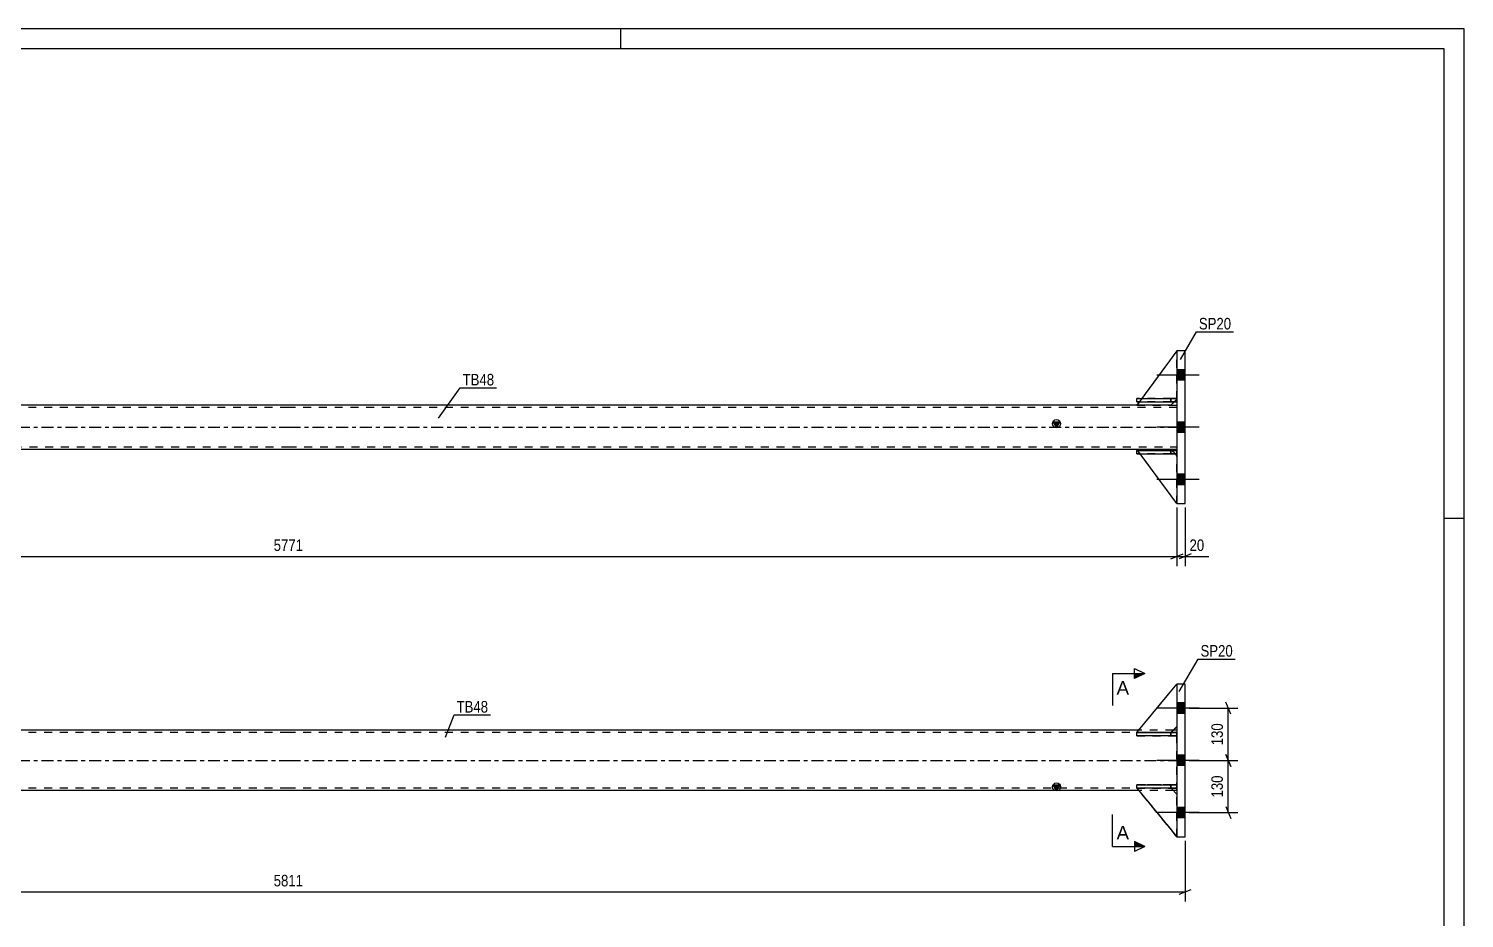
# Model space of a CAD drawing. Header units: millimetres. Extents: x 0 to 594, y 0 to 420.
# Drawn here: x 236.6 to 594, y 198.5 to 420 of the extents above; entities that cross this region are included whole.
import ezdxf

# ---------------------------------------------------------------- set-up
doc = ezdxf.new("R2010")
doc.units = ezdxf.units.MM
doc.linetypes.add('DXK_LINE_DOT2', pattern=[3.9198, 1.9599, -1.9599])
doc.linetypes.add('DXK_LINE_DOT3', pattern=[5.9187, 2.979, -0.9799, 0.9799, -0.9799])
doc.styles.add('Arial', font='ARIAL.TTF', dxfattribs={"height": 0.2})
doc.styles.add('Arial Narrow', font='ARIALN.TTF', dxfattribs={"height": 0.2})

# ---------------------------------------------------------------- blocks, each defined once
blk = doc.blocks.new('Unknown-580568700-1163')
at = {"color": 5, "linetype": 'Continuous'}
for p, q in [((594, 420), (0, 420)), ((384, 415), (384, 420)), ((594, 0), (594, 420)), ((589, 415), (5, 415)), ((589, 5), (589, 415)), ((594, 298), (589, 298))]:
    blk.add_line(p, q, dxfattribs=at)
blk = doc.blocks.new('Bolt-580568700-1842 - 1836')
at = {"linetype": 'Continuous'}
for points in [[(522.47, 252.11), (522.47, 249.51), (524.47, 249.51), (524.47, 252.11)], [(522.47, 252.11), (522.47, 249.51), (524.47, 249.51), (524.47, 252.11)], [(522.47, 252.11), (522.47, 249.51), (524.47, 249.51), (524.47, 252.11)], [(522.47, 239.11), (522.47, 236.51), (524.47, 236.51), (524.47, 239.11)], [(522.47, 239.11), (522.47, 236.51), (524.47, 236.51), (524.47, 239.11)], [(522.47, 226.11), (522.47, 223.51), (524.47, 223.51), (524.47, 226.11)], [(522.47, 226.11), (522.47, 223.51), (524.47, 223.51), (524.47, 226.11)], [(522.47, 226.11), (522.47, 223.51), (524.47, 223.51), (524.47, 226.11)]]:
    blk.add_hatch(color=1, dxfattribs=at).paths.add_polyline_path(points)
at = {"color": 1, "linetype": 'Continuous'}
for p, q in [((527.97, 250.81), (517.47, 250.81)), ((527.97, 250.81), (517.47, 250.81)), ((527.97, 250.81), (517.47, 250.81)), ((524.47, 252.11), (522.47, 252.11)), ((524.47, 252.11), (522.47, 252.11)), ((524.47, 252.11), (522.47, 252.11)), ((524.47, 249.51), (522.47, 249.51)), ((524.47, 249.51), (522.47, 249.51)), ((524.47, 249.51), (522.47, 249.51)), ((527.97, 237.81), (517.47, 237.81)), ((527.97, 237.81), (517.47, 237.81)), ((524.47, 239.11), (522.47, 239.11)), ((524.47, 239.11), (522.47, 239.11)), ((524.47, 236.51), (522.47, 236.51)), ((524.47, 236.51), (522.47, 236.51)), ((524.47, 226.11), (522.47, 226.11)), ((524.47, 226.11), (522.47, 226.11)), ((524.47, 226.11), (522.47, 226.11)), ((527.97, 224.81), (517.47, 224.81)), ((527.97, 224.81), (517.47, 224.81)), ((527.97, 224.81), (517.47, 224.81)), ((524.47, 223.51), (522.47, 223.51)), ((524.47, 223.51), (522.47, 223.51)), ((524.47, 223.51), (522.47, 223.51))]:
    blk.add_line(p, q, dxfattribs=at)
blk = doc.blocks.new('Part-580568700-1840 - 1836')
at = {"color": 7, "linetype": 'DXK_LINE_DOT2'}
for p, q in [((512.47, 244.72), (522.47, 256.81)), ((512.47, 244.72), (522.47, 256.81)), ((522.47, 256.81), (522.47, 246.22)), ((512.47, 244.72), (512.47, 244.72)), ((520.97, 244.72), (512.47, 244.72)), ((520.97, 244.72), (512.47, 244.72)), ((522.47, 246.22), (520.97, 244.72)), ((520.97, 244.72), (522.47, 246.22)), ((520.97, 244.72), (520.97, 244.72))]:
    blk.add_line(p, q, dxfattribs=at)
blk = doc.blocks.new('Part-580568700-1845 - 1836')
at = {"color": 2, "linetype": 'Continuous'}
for p, q in [((512.47, 230.91), (512.47, 231.71)), ((512.47, 231.71), (522.47, 231.71)), ((512.47, 230.91), (512.48, 230.91)), ((522.47, 230.91), (513.3, 230.91)), ((522.47, 230.91), (522.47, 231.71)), ((522.47, 231.71), (522.47, 231.71)), ((522.47, 230.91), (522.47, 230.91))]:
    blk.add_line(p, q, dxfattribs=at)
at = {"color": 7, "linetype": 'DXK_LINE_DOT2'}
for p, q in [((520.97, 231.71), (512.47, 231.71)), ((512.47, 230.91), (520.97, 230.91)), ((513.3, 230.91), (512.48, 230.91)), ((520.97, 230.91), (520.97, 231.71)), ((520.97, 231.71), (522.47, 231.71)), ((520.97, 230.91), (522.47, 230.91)), ((522.47, 230.91), (522.47, 231.71))]:
    blk.add_line(p, q, dxfattribs=at)
blk = doc.blocks.new('Part-580568700-1854 - 1836')
at = {"color": 7, "linetype": 'DXK_LINE_DOT2'}
for p, q in [((522.47, 244.71), (512.47, 244.71)), ((512.47, 244.71), (522.47, 244.71)), ((512.47, 243.91), (512.47, 244.71)), ((520.97, 243.91), (512.47, 243.91)), ((512.47, 243.91), (522.47, 243.91)), ((520.97, 244.71), (520.97, 243.91)), ((520.97, 243.91), (522.47, 243.91)), ((522.47, 243.91), (522.47, 244.71))]:
    blk.add_line(p, q, dxfattribs=at)
blk = doc.blocks.new('Part-580568700-1859 - 1836')
at = {"color": 2, "linetype": 'Continuous'}
for p, q in [((524.47, 256.81), (522.47, 256.81)), ((522.47, 256.81), (522.47, 218.81)), ((524.47, 218.81), (524.47, 256.81)), ((522.47, 218.81), (524.47, 218.81))]:
    blk.add_line(p, q, dxfattribs=at)
blk = doc.blocks.new('Part-580568700-1862 - 1836')
at = {"color": 2, "linetype": 'Continuous'}
for p, q in [((512.47, 230.92), (512.47, 230.92)), ((513.3, 230.92), (512.47, 230.92)), ((512.47, 230.92), (522.47, 218.81)), ((522.47, 229.42), (520.98, 230.91)), ((522.47, 218.81), (522.47, 218.81)), ((522.47, 218.81), (522.47, 218.81))]:
    blk.add_line(p, q, dxfattribs=at)
at = {"color": 7, "linetype": 'DXK_LINE_DOT2'}
for p, q in [((520.97, 230.92), (512.47, 230.92)), ((522.47, 218.81), (512.47, 230.92)), ((520.97, 230.92), (513.3, 230.92)), ((520.98, 230.91), (520.97, 230.92)), ((520.97, 230.92), (520.97, 230.92)), ((522.47, 229.42), (520.97, 230.92)), ((522.47, 218.81), (522.47, 229.42))]:
    blk.add_line(p, q, dxfattribs=at)
blk = doc.blocks.new('Part-580568700-1865 - 1836')
at = {"color": 7, "linetype": 'DXK_LINE_DOT2'}
for p, q in [((512.47, 230.92), (512.47, 230.92)), ((520.97, 230.92), (512.47, 230.92)), ((512.47, 230.92), (522.47, 218.81)), ((520.97, 230.92), (512.47, 230.92)), ((522.47, 218.81), (512.47, 230.92)), ((522.47, 229.42), (520.97, 230.92)), ((520.97, 230.92), (520.97, 230.92)), ((522.47, 229.42), (520.97, 230.92)), ((522.47, 218.81), (522.47, 229.42))]:
    blk.add_line(p, q, dxfattribs=at)
blk = doc.blocks.new('Part-580568700-1868 - 1836')
at = {"color": 7, "linetype": 'DXK_LINE_DOT2'}
for p, q in [((522.47, 231.71), (512.47, 231.71)), ((512.47, 231.71), (522.47, 231.71)), ((512.47, 230.91), (512.47, 231.71)), ((520.97, 230.91), (512.47, 230.91)), ((512.47, 230.91), (522.47, 230.91)), ((520.97, 231.71), (520.97, 230.91)), ((520.97, 230.91), (522.47, 230.91)), ((522.47, 230.91), (522.47, 231.71))]:
    blk.add_line(p, q, dxfattribs=at)
blk = doc.blocks.new('Part-580568700-1891 - 1836')
at = {"linetype": 'Continuous'}
blk.add_hatch(color=2, dxfattribs=at).paths.add_polyline_path([(492.47, 230.31), (491.67, 231.71), (493.27, 231.71)])
at = {"color": 7, "linetype": 'DXK_LINE_DOT2'}
for p, q in [((301.17, 244.71), (79.97, 244.71)), ((522.47, 244.71), (301.27, 244.71)), ((521.56, 245.31), (512.96, 245.31)), ((522.47, 230.31), (522.47, 245.31)), ((301.17, 230.91), (79.97, 230.91)), ((522.47, 230.91), (301.27, 230.91)), ((521.58, 230.31), (512.97, 230.31))]:
    blk.add_line(p, q, dxfattribs=at)
at = {"color": 2, "linetype": 'Continuous'}
for p, q in [((301.17, 245.31), (89.48, 245.31)), ((512.96, 245.31), (301.27, 245.31)), ((522.47, 245.31), (521.56, 245.31)), ((301.17, 230.31), (89.47, 230.31)), ((512.97, 230.31), (301.27, 230.31)), ((492.47, 230.31), (491.67, 231.71)), ((491.67, 231.71), (493.27, 231.71)), ((493.27, 231.71), (492.47, 230.31)), ((522.47, 230.31), (521.58, 230.31))]:
    blk.add_line(p, q, dxfattribs=at)
at = {"color": 7, "linetype": 'DXK_LINE_DOT3'}
for p, q in [((79.97, 237.81), (301.17, 237.81)), ((301.27, 237.81), (522.47, 237.81))]:
    blk.add_line(p, q, dxfattribs=at)
at = {"color": 2, "linetype": 'Continuous'}
blk.add_circle((492.47, 231.21), 1, dxfattribs=at)
blk = doc.blocks.new('Part-580568700-1898 - 1836')
at = {"color": 2, "linetype": 'Continuous'}
for p, q in [((512.47, 244.72), (522.47, 256.81)), ((512.47, 244.72), (512.47, 244.72)), ((520.97, 244.72), (512.47, 244.72)), ((520.97, 244.72), (522.47, 246.22)), ((520.97, 244.72), (520.97, 244.72))]:
    blk.add_line(p, q, dxfattribs=at)
at = {"color": 7, "linetype": 'DXK_LINE_DOT2'}
for p, q in [((512.47, 244.72), (522.47, 256.81)), ((522.47, 256.81), (522.47, 246.22)), ((520.97, 244.72), (512.47, 244.72)), ((522.47, 246.22), (520.97, 244.72))]:
    blk.add_line(p, q, dxfattribs=at)
blk = doc.blocks.new('Part-580568700-1901 - 1836')
at = {"color": 2, "linetype": 'Continuous'}
for p, q in [((512.47, 243.91), (512.47, 244.71)), ((512.47, 244.71), (522.47, 244.71)), ((522.47, 243.91), (512.47, 243.91)), ((522.47, 243.91), (522.47, 244.71)), ((522.47, 244.71), (522.47, 244.71)), ((522.47, 243.91), (522.47, 243.91))]:
    blk.add_line(p, q, dxfattribs=at)
at = {"color": 7, "linetype": 'DXK_LINE_DOT2'}
for p, q in [((520.97, 244.71), (512.47, 244.71)), ((512.47, 243.91), (520.97, 243.91)), ((520.97, 243.91), (520.97, 244.71)), ((520.97, 244.71), (522.47, 244.71)), ((520.97, 243.91), (522.47, 243.91)), ((522.47, 243.91), (522.47, 244.71))]:
    blk.add_line(p, q, dxfattribs=at)
blk = doc.blocks.new('Part-580568700-2025 - 2023')
at = {"color": 2, "linetype": 'Continuous'}
for p, q in [((512.47, 327.13), (512.47, 327.93)), ((512.47, 327.93), (522.47, 327.93)), ((512.47, 327.13), (522.47, 327.13)), ((522.47, 327.93), (522.47, 327.93)), ((522.47, 327.93), (522.47, 327.13))]:
    blk.add_line(p, q, dxfattribs=at)
at = {"color": 7, "linetype": 'DXK_LINE_DOT2'}
for p, q in [((520.97, 327.93), (512.47, 327.93)), ((520.97, 327.13), (512.47, 327.13)), ((522.47, 327.93), (520.97, 327.93)), ((520.97, 327.93), (520.97, 327.13)), ((520.97, 327.13), (522.47, 327.13))]:
    blk.add_line(p, q, dxfattribs=at)
blk = doc.blocks.new('Part-580568700-2026 - 2023')
at = {"color": 7, "linetype": 'DXK_LINE_DOT2'}
for p, q in [((512.47, 314.14), (512.47, 314.94)), ((520.97, 314.94), (512.47, 314.94)), ((512.47, 314.94), (522.47, 314.94)), ((520.97, 314.14), (520.97, 314.94)), ((520.97, 314.94), (522.47, 314.94)), ((522.47, 314.14), (522.47, 314.94)), ((520.97, 314.14), (512.47, 314.14)), ((512.47, 314.14), (522.47, 314.14)), ((522.47, 314.14), (520.97, 314.14)), ((522.47, 314.14), (522.47, 314.14))]:
    blk.add_line(p, q, dxfattribs=at)
blk = doc.blocks.new('Part-580568700-2027 - 2023')
at = {"color": 7, "linetype": 'DXK_LINE_DOT2'}
for p, q in [((512.47, 327.13), (512.47, 327.93)), ((520.97, 327.93), (512.47, 327.93)), ((512.47, 327.93), (522.47, 327.93)), ((520.97, 327.13), (512.47, 327.13)), ((512.47, 327.13), (522.47, 327.13)), ((520.97, 327.13), (520.97, 327.93)), ((520.97, 327.93), (522.47, 327.93)), ((522.47, 327.13), (520.97, 327.13)), ((522.47, 327.13), (522.47, 327.93)), ((522.47, 327.13), (522.47, 327.13))]:
    blk.add_line(p, q, dxfattribs=at)
blk = doc.blocks.new('Part-580568700-2028 - 2023')
at = {"color": 7, "linetype": 'DXK_LINE_DOT2'}
for p, q in [((522.47, 339.75), (512.47, 326.25)), ((522.47, 327.75), (522.47, 339.75)), ((512.47, 326.25), (520.97, 326.25)), ((520.97, 326.25), (522.47, 327.75))]:
    blk.add_line(p, q, dxfattribs=at)
blk = doc.blocks.new('Bolt-580568700-2053 - 2023')
at = {"linetype": 'Continuous'}
for points in [[(522.47, 335.05), (522.47, 332.45), (524.47, 332.45), (524.47, 335.05)], [(522.47, 335.05), (522.47, 332.45), (524.47, 332.45), (524.47, 335.05)], [(522.47, 335.05), (522.47, 332.45), (524.47, 332.45), (524.47, 335.05)], [(522.47, 322.05), (522.47, 319.45), (524.47, 319.45), (524.47, 322.05)], [(522.47, 322.05), (522.47, 319.45), (524.47, 319.45), (524.47, 322.05)], [(522.47, 309.05), (522.47, 306.45), (524.47, 306.45), (524.47, 309.05)], [(522.47, 309.05), (522.47, 306.45), (524.47, 306.45), (524.47, 309.05)], [(522.47, 309.05), (522.47, 306.45), (524.47, 306.45), (524.47, 309.05)]]:
    blk.add_hatch(color=1, dxfattribs=at).paths.add_polyline_path(points)
at = {"color": 1, "linetype": 'Continuous'}
for p, q in [((527.97, 333.75), (517.47, 333.75)), ((527.97, 333.75), (517.47, 333.75)), ((527.97, 333.75), (517.47, 333.75)), ((524.47, 335.05), (522.47, 335.05)), ((524.47, 335.05), (522.47, 335.05)), ((524.47, 335.05), (522.47, 335.05)), ((524.47, 332.45), (522.47, 332.45)), ((524.47, 332.45), (522.47, 332.45)), ((524.47, 332.45), (522.47, 332.45)), ((524.47, 322.05), (522.47, 322.05)), ((524.47, 322.05), (522.47, 322.05)), ((527.97, 320.75), (517.47, 320.75)), ((527.97, 320.75), (517.47, 320.75)), ((524.47, 319.45), (522.47, 319.45)), ((524.47, 319.45), (522.47, 319.45)), ((527.97, 307.75), (517.47, 307.75)), ((527.97, 307.75), (517.47, 307.75)), ((527.97, 307.75), (517.47, 307.75)), ((524.47, 309.05), (522.47, 309.05)), ((524.47, 309.05), (522.47, 309.05)), ((524.47, 309.05), (522.47, 309.05)), ((524.47, 306.45), (522.47, 306.45)), ((524.47, 306.45), (522.47, 306.45)), ((524.47, 306.45), (522.47, 306.45))]:
    blk.add_line(p, q, dxfattribs=at)
blk = doc.blocks.new('Part-580568700-2039 - 2023')
at = {"linetype": 'Continuous'}
blk.add_hatch(color=2, dxfattribs=at).paths.add_polyline_path([(492.47, 320.75), (491.67, 322.15), (493.27, 322.15)])
at = {"color": 7, "linetype": 'DXK_LINE_DOT2'}
for p, q in [((301.17, 325.65), (79.97, 325.65)), ((522.47, 325.65), (301.27, 325.65)), ((520.97, 326.25), (512.47, 326.25)), ((522.47, 326.25), (522.47, 315.25)), ((79.97, 315.85), (301.17, 315.85)), ((301.27, 315.85), (522.47, 315.85)), ((520.97, 315.25), (512.47, 315.25))]:
    blk.add_line(p, q, dxfattribs=at)
at = {"color": 2, "linetype": 'Continuous'}
for p, q in [((301.17, 326.25), (89.97, 326.25)), ((512.47, 326.25), (301.27, 326.25)), ((520.97, 326.25), (522.47, 326.25)), ((492.47, 320.75), (491.67, 322.15)), ((491.67, 322.15), (493.27, 322.15)), ((493.27, 322.15), (492.47, 320.75)), ((301.17, 315.25), (89.97, 315.25)), ((512.47, 315.25), (301.27, 315.25)), ((522.47, 315.25), (520.97, 315.25))]:
    blk.add_line(p, q, dxfattribs=at)
at = {"color": 7, "linetype": 'DXK_LINE_DOT3'}
for p, q in [((79.97, 320.75), (301.17, 320.75)), ((301.27, 320.75), (522.47, 320.75))]:
    blk.add_line(p, q, dxfattribs=at)
at = {"color": 2, "linetype": 'Continuous'}
blk.add_circle((492.47, 321.65), 1, dxfattribs=at)
blk = doc.blocks.new('Part-580568700-2044 - 2023')
at = {"color": 2, "linetype": 'Continuous'}
for p, q in [((524.47, 339.75), (522.47, 339.75)), ((522.47, 339.75), (522.47, 301.75)), ((524.47, 301.75), (524.47, 339.75)), ((522.47, 301.75), (524.47, 301.75))]:
    blk.add_line(p, q, dxfattribs=at)
blk = doc.blocks.new('Part-580568700-2045 - 2023')
at = {"color": 2, "linetype": 'Continuous'}
for p, q in [((522.47, 339.75), (513.72, 327.93)), ((513.12, 327.13), (512.47, 326.25)), ((520.97, 326.25), (512.47, 326.25)), ((521.85, 327.13), (520.97, 326.25))]:
    blk.add_line(p, q, dxfattribs=at)
at = {"color": 7, "linetype": 'DXK_LINE_DOT2'}
for p, q in [((522.47, 339.75), (522.47, 327.75)), ((513.72, 327.93), (513.12, 327.13)), ((522.47, 327.75), (521.85, 327.13))]:
    blk.add_line(p, q, dxfattribs=at)
blk = doc.blocks.new('Part-580568700-2052 - 2023')
at = {"color": 7, "linetype": 'DXK_LINE_DOT2'}
for p, q in [((522.47, 301.75), (512.47, 315.25)), ((512.47, 315.25), (520.97, 315.25)), ((520.97, 315.25), (512.47, 315.25)), ((520.97, 315.25), (522.47, 313.75)), ((520.97, 315.25), (520.97, 315.25)), ((520.97, 315.25), (522.47, 313.75)), ((522.47, 313.75), (522.47, 313.75)), ((522.47, 301.75), (522.47, 313.75))]:
    blk.add_line(p, q, dxfattribs=at)
blk = doc.blocks.new('Part-580568700-2061 - 2023')
at = {"color": 2, "linetype": 'Continuous'}
for p, q in [((512.47, 314.93), (522.47, 314.94)), ((512.47, 314.13), (512.47, 314.93)), ((522.47, 314.94), (522.47, 314.93)), ((522.47, 314.13), (522.47, 314.94)), ((512.47, 314.13), (522.47, 314.14))]:
    blk.add_line(p, q, dxfattribs=at)
at = {"color": 7, "linetype": 'DXK_LINE_DOT2'}
for p, q in [((520.97, 314.93), (512.47, 314.93)), ((522.47, 314.93), (520.97, 314.93)), ((520.97, 314.93), (520.97, 314.13)), ((520.97, 314.13), (512.47, 314.13)), ((520.97, 314.13), (522.47, 314.13)), ((522.47, 314.14), (522.47, 314.13))]:
    blk.add_line(p, q, dxfattribs=at)
blk = doc.blocks.new('Part-580568700-2062 - 2023')
at = {"color": 2, "linetype": 'Continuous'}
for p, q in [((512.47, 315.25), (512.47, 315.25)), ((520.97, 315.25), (512.47, 315.25)), ((512.7, 314.93), (512.47, 315.25)), ((520.97, 315.25), (520.97, 315.25)), ((521.29, 314.94), (520.97, 315.25)), ((522.47, 301.75), (513.3, 314.13)), ((522.47, 313.75), (522.09, 314.14))]:
    blk.add_line(p, q, dxfattribs=at)
at = {"color": 7, "linetype": 'DXK_LINE_DOT2'}
for p, q in [((512.47, 315.25), (520.97, 315.25)), ((513.3, 314.13), (512.7, 314.93)), ((520.97, 315.25), (522.47, 313.75)), ((522.09, 314.14), (521.29, 314.94)), ((522.47, 313.75), (522.47, 313.75)), ((522.47, 301.75), (522.47, 313.75)), ((522.47, 301.75), (522.47, 301.75))]:
    blk.add_line(p, q, dxfattribs=at)
blk = doc.blocks.new('StraightDimension-580568700-1913 - 1836')
at = {"color": 7, "linetype": 'Continuous'}
for p, q in [((525.47, 250.81), (537.64, 250.81)), ((535.84, 249.31), (534.64, 252.31)), ((535.24, 237.81), (535.24, 250.81)), ((525.47, 237.81), (537.64, 237.81)), ((534.64, 239.31), (535.84, 236.31))]:
    blk.add_line(p, q, dxfattribs=at)
at = {"color": 0}
blk.add_wipeout([(534.49, 247.65), (530.29, 247.65), (530.29, 240.97), (534.49, 240.97)], dxfattribs=at)
at = {"color": 3, "style": 'Arial Narrow'}
blk.add_text('130', height=2.863, rotation=90.0002, dxfattribs=at).set_placement((533.89, 241.57))
blk = doc.blocks.new('StraightDimension-580568700-1926 - 1836')
at = {"color": 7, "linetype": 'Continuous'}
for p, q in [((525.47, 237.81), (537.64, 237.81)), ((535.84, 236.31), (534.64, 239.31)), ((535.24, 224.81), (535.24, 237.81)), ((534.64, 226.31), (535.84, 223.31)), ((525.47, 224.81), (537.64, 224.81))]:
    blk.add_line(p, q, dxfattribs=at)
at = {"color": 0}
blk.add_wipeout([(534.49, 234.65), (530.29, 234.65), (530.29, 227.97), (534.49, 227.97)], dxfattribs=at)
at = {"color": 3, "style": 'Arial Narrow'}
blk.add_text('130', height=2.863, rotation=90.0002, dxfattribs=at).set_placement((533.89, 228.57))
blk = doc.blocks.new('StraightDimension-580568700-1967 - 1836')
at = {"color": 7, "linetype": 'Continuous'}
for p, q in [((524.47, 217.81), (524.47, 202.69)), ((77.97, 205.09), (524.47, 205.09)), ((522.97, 204.49), (525.97, 205.69))]:
    blk.add_line(p, q, dxfattribs=at)
at = {"color": 0}
blk.add_wipeout([(305.48, 205.84), (305.48, 210.04), (296.96, 210.04), (296.96, 205.84)], dxfattribs=at)
at = {"color": 3, "style": 'Arial Narrow'}
blk.add_text('5811', height=2.863, dxfattribs=at).set_placement((297.56, 206.44))
blk = doc.blocks.new('StraightDimension-580568700-2115 - 2023')
at = {"color": 7, "linetype": 'Continuous'}
for p, q in [((522.47, 300.75), (522.47, 286.21)), ((524.47, 300.75), (524.47, 286.21)), ((520.97, 288.01), (523.97, 289.21)), ((522.47, 288.61), (524.47, 288.61)), ((525.97, 289.21), (522.97, 288.01))]:
    blk.add_line(p, q, dxfattribs=at)
at = {"color": 0}
blk.add_wipeout([(529.85, 289.36), (529.85, 293.56), (524.99, 293.56), (524.99, 289.36)], dxfattribs=at)
at = {"color": 7, "linetype": 'Continuous'}
blk.add_line((524.47, 288.61), (530.38, 288.61), dxfattribs=at)
blk.add_line((524.47, 288.61), (530.38, 288.61), dxfattribs=at)
at = {"color": 3, "style": 'Arial Narrow'}
blk.add_text('20', height=2.863, dxfattribs=at).set_placement((525.59, 289.96))
blk = doc.blocks.new('StraightDimension-580568700-2093 - 2023')
at = {"color": 7, "linetype": 'Continuous'}
for p, q in [((522.47, 300.75), (522.47, 286.21)), ((79.97, 288.61), (522.47, 288.61)), ((520.97, 288.01), (523.97, 289.21))]:
    blk.add_line(p, q, dxfattribs=at)
at = {"color": 0}
blk.add_wipeout([(305.48, 289.36), (305.48, 293.56), (296.96, 293.56), (296.96, 289.36)], dxfattribs=at)
at = {"color": 3, "style": 'Arial Narrow'}
blk.add_text('5771', height=2.863, dxfattribs=at).set_placement((297.56, 289.96))
blk = doc.blocks.new('Mark-580568700-1855 - 1836')
at = {"color": 0}
blk.add_wipeout([(536.36, 263.65), (536.36, 266.65), (528.32, 266.65), (528.32, 263.65)], dxfattribs=at)
blk.add_wipeout([(536.36, 263.65), (536.36, 266.65), (528.32, 266.65), (528.32, 263.65)], dxfattribs=at)
at = {"color": 30, "linetype": 'Continuous'}
for p, q in [((523.02, 254.94), (527.72, 263.05)), ((527.72, 263.05), (536.96, 263.05))]:
    blk.add_line(p, q, dxfattribs=at)
at = {"color": 3, "style": 'Arial Narrow'}
blk.add_text('SP20', height=2.863, dxfattribs=at).set_placement((528.32, 263.65))
blk = doc.blocks.new('Mark-580568700-1887 - 1836')
at = {"color": 0}
blk.add_wipeout([(350.94, 249.72), (350.94, 252.72), (343.09, 252.72), (343.09, 249.72)], dxfattribs=at)
blk.add_wipeout([(350.94, 249.72), (350.94, 252.72), (343.09, 252.72), (343.09, 249.72)], dxfattribs=at)
at = {"color": 30, "linetype": 'Continuous'}
for p, q in [((340.34, 243.57), (342.49, 249.12)), ((342.49, 249.12), (351.54, 249.12))]:
    blk.add_line(p, q, dxfattribs=at)
at = {"color": 3, "style": 'Arial Narrow'}
blk.add_text('TB48', height=2.863, dxfattribs=at).set_placement((343.09, 249.72))
blk = doc.blocks.new('SectionMark-580568700-2000 - 1836')
at = {"color": 0, "linetype": 'Continuous'}
for points in [[(510.53, 254.2), (510.53, 257.7), (507.42, 257.7), (507.42, 254.2)], [(510.53, 218.11), (510.53, 221.61), (507.42, 221.61), (507.42, 218.11)]]:
    blk.add_wipeout(points, dxfattribs=at)
at = {"linetype": 'Continuous'}
for points in [[(511.92, 258.2), (511.92, 259.45), (514.42, 259.45)], [(511.92, 216.36), (511.92, 217.61), (514.42, 216.36)]]:
    blk.add_hatch(color=6, dxfattribs=at).paths.add_polyline_path(points)
at = {"color": 6, "linetype": 'Continuous'}
for p, q in [((506.42, 259.45), (506.42, 251.45)), ((506.42, 259.45), (514.42, 259.45)), ((511.92, 258.2), (511.92, 260.7)), ((511.92, 260.7), (514.42, 259.45)), ((514.42, 259.45), (511.92, 258.2)), ((506.42, 216.36), (506.42, 224.36)), ((506.42, 216.36), (514.42, 216.36)), ((514.42, 216.36), (511.92, 217.61)), ((511.92, 217.61), (511.92, 215.11)), ((514.42, 216.36), (511.92, 215.11))]:
    blk.add_line(p, q, dxfattribs=at)
at = {"color": 3, "linetype": 'Continuous', "style": 'Arial'}
for p in [(507.42, 254.2), (507.42, 218.11)]:
    blk.add_text('A', height=3.34, dxfattribs=at).set_placement(p)
blk = doc.blocks.new('Mark-580568700-2035 - 2023')
at = {"color": 0}
blk.add_wipeout([(352.46, 331.18), (352.46, 334.18), (344.6, 334.18), (344.6, 331.18)], dxfattribs=at)
blk.add_wipeout([(352.46, 331.18), (352.46, 334.18), (344.6, 334.18), (344.6, 331.18)], dxfattribs=at)
at = {"color": 30, "linetype": 'Continuous'}
for p, q in [((338.56, 323.02), (344, 330.58)), ((344, 330.58), (353.06, 330.58))]:
    blk.add_line(p, q, dxfattribs=at)
at = {"color": 3, "style": 'Arial Narrow'}
blk.add_text('TB48', height=2.863, dxfattribs=at).set_placement((344.6, 331.18))
blk = doc.blocks.new('Mark-580568700-2040 - 2023')
at = {"color": 0}
blk.add_wipeout([(535.95, 345.12), (535.95, 348.12), (527.91, 348.12), (527.91, 345.12)], dxfattribs=at)
blk.add_wipeout([(535.95, 345.12), (535.95, 348.12), (527.91, 348.12), (527.91, 345.12)], dxfattribs=at)
at = {"color": 30, "linetype": 'Continuous'}
for p, q in [((523.31, 337.59), (527.31, 344.52)), ((527.31, 344.52), (536.55, 344.52))]:
    blk.add_line(p, q, dxfattribs=at)
at = {"color": 3, "style": 'Arial Narrow'}
blk.add_text('SP20', height=2.863, dxfattribs=at).set_placement((527.91, 345.12))

msp = doc.modelspace()

# ---------------------------------------------------------------- block references
for name in ['Unknown-580568700-1163', 'Part-580568700-2028 - 2023', 'Part-580568700-2045 - 2023', 'Part-580568700-2044 - 2023', 'Bolt-580568700-2053 - 2023', 'Part-580568700-2039 - 2023', 'Part-580568700-2025 - 2023', 'Part-580568700-2027 - 2023', 'Part-580568700-2052 - 2023', 'Part-580568700-2062 - 2023', 'Part-580568700-2026 - 2023', 'Part-580568700-2061 - 2023', 'Part-580568700-1840 - 1836', 'Part-580568700-1898 - 1836', 'Part-580568700-1859 - 1836', 'Bolt-580568700-1842 - 1836', 'Part-580568700-1891 - 1836', 'Part-580568700-1854 - 1836', 'Part-580568700-1901 - 1836', 'Part-580568700-1845 - 1836', 'Part-580568700-1868 - 1836', 'Part-580568700-1862 - 1836', 'Part-580568700-1865 - 1836']:
    msp.add_blockref(name, (0, 0))

# ---------------------------------------------------------------- next in the draw order: block references
for name in ['Mark-580568700-2040 - 2023', 'Mark-580568700-2035 - 2023', 'StraightDimension-580568700-2115 - 2023', 'Mark-580568700-1855 - 1836', 'Mark-580568700-1887 - 1836', 'StraightDimension-580568700-1913 - 1836', 'StraightDimension-580568700-1967 - 1836']:
    msp.add_blockref(name, (0, 0))

# ---------------------------------------------------------------- next in the draw order: block references
for name in ['StraightDimension-580568700-2093 - 2023', 'SectionMark-580568700-2000 - 1836', 'StraightDimension-580568700-1926 - 1836']:
    msp.add_blockref(name, (0, 0))

doc.saveas('drawing.dxf')
